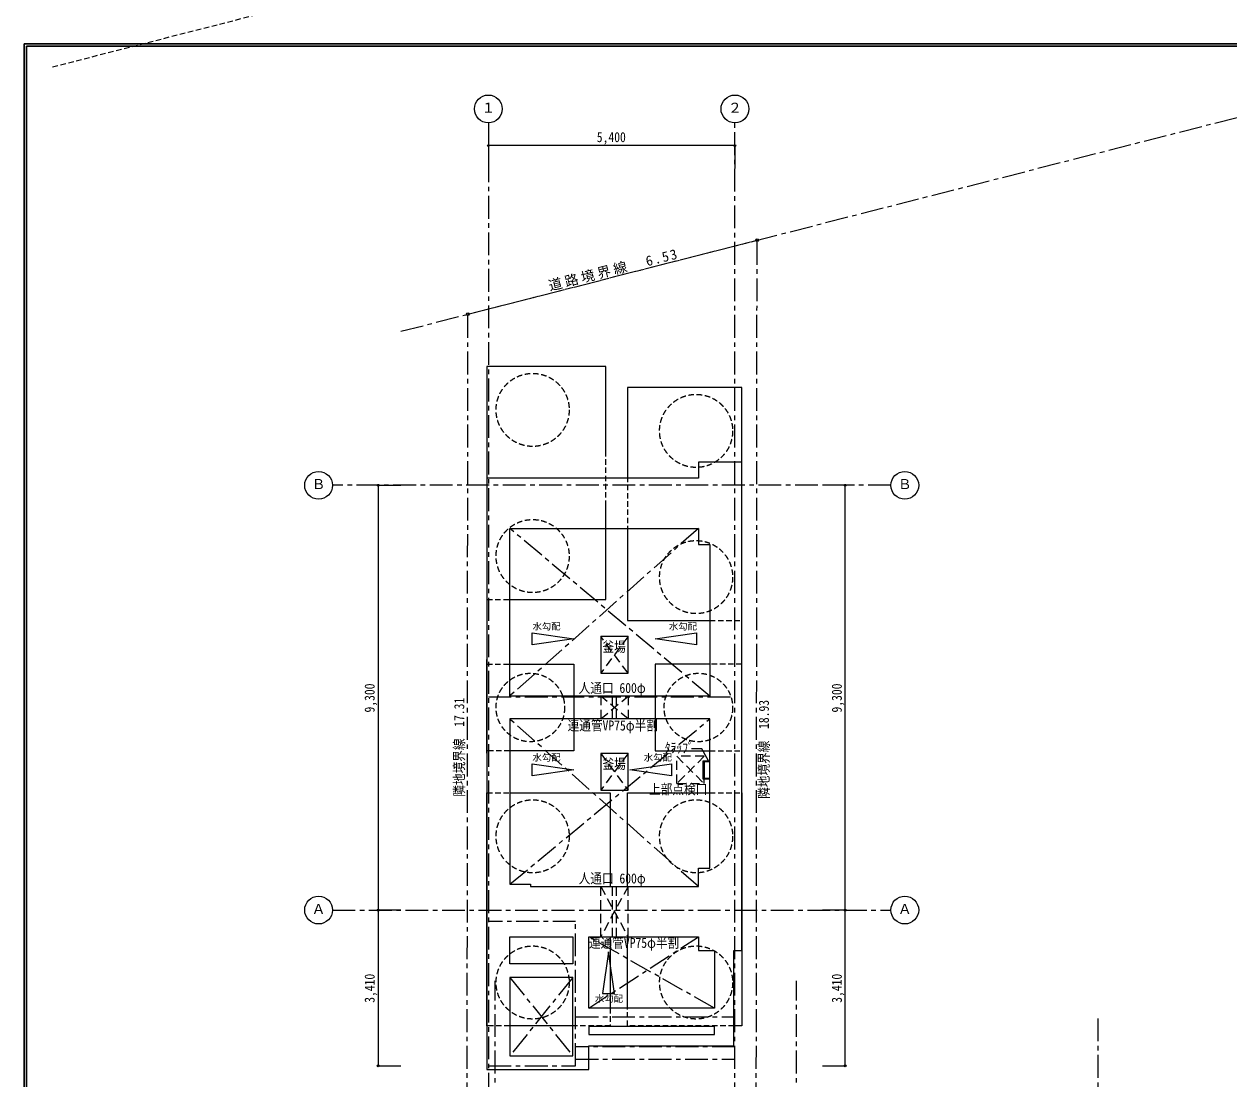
# Model space of a CAD drawing. Units: millimetres at full size; details may follow other scales. Extents: x -443943 to 462275, y -43546 to 79452.
# Drawn here: x -443943 to -417560, y -6386 to 16705 of the extents above; entities that cross this region are included whole.
import ezdxf
from ezdxf.enums import TextEntityAlignment as Align

# ---------------------------------------------------------------- set-up
doc = ezdxf.new("R2010")
doc.units = ezdxf.units.MM
doc.header["$LTSCALE"] = 100
doc.header["$PDMODE"] = 32
doc.header["$PDSIZE"] = 40
for name, pattern in [('CHAIN1', [8, 5, -1, 1, -1]), ('DASHED1', [1.8, 1.2, -0.6]), ('DASHED2', [3, 2, -1])]:
    doc.linetypes.add(name, pattern=pattern)
doc.layers.add('1-0_仕上', color=7, linetype='Continuous', lineweight=15)
doc.layers.add('4-1_通り芯', color=4, linetype='Continuous', lineweight=9)
doc.styles.add('ＭＳ ゴシック', font='')
doc.styles.get('ＭＳ ゴシック').set_extended_font_data('MS Gothic')

msp = doc.modelspace()

# ---------------------------------------------------------------- linework, layer by layer
at = {"layer": '1-0_仕上', "color": 4, "linetype": 'CHAIN1', "lineweight": 9}
for p, q in [((-433777, 14545), (-433777, -6963.1)), ((-428377, -6963.1), (-428377, 14545)), ((-434225.3, 10354.2), (-427892.3, 11974.1)), ((-427908.9, -6963.1), (-427892.3, 11974.1)), ((-434239.6, -6963.1), (-434225.3, 10354.2)), ((-424960.8, 6609.1), (-437191.2, 6609.1)), ((-428927, 1994.1), (-433307, 5664.1)), ((-429177, 5664.1), (-433307, 1994.1)), ((-433777, 1979.1), (-428377, 1979.1)), ((-433307, -2125.9), (-428927, 1494.1)), ((-429177, -2175.9), (-433307, 1494.1)), ((-437191.2, -2690.9), (-424960.8, -2690.9)), ((-431577, -4835.9), (-429177, -3275.9)), ((-428827, -4835.9), (-431577, -3275.9)), ((-433307, -4165.9), (-431927, -5880.9)), ((-431927, -4165.9), (-433307, -5880.9)), ((-431867, -5025.9), (-428377, -5025.9)), ((-428377, -5683.5), (-431867, -5683.5)), ((-431867, -5950.9), (-428377, -5950.9))]:
    msp.add_line(p, q, dxfattribs=at)
at = {"layer": '1-0_仕上'}
for p, q in [((-428377, 14045), (-428377, 13545)), ((-433807, 9209.1), (-433807, 4109.1)), ((-430727, 8749.1), (-430727, 6799.1)), ((-436191.2, 6609.1), (-435691.2, 6609.1)), ((-433807, 744.1), (-433807, 2794.1)), ((-433307, 2694.1), (-431907, 2694.1)), ((-428227, 744.1), (-428227, 2794.1)), ((-433806.8, -5225.9), (-433806.8, -125.9)), ((-430726.8, -125.9), (-428927, -125.9)), ((-430726.8, -2175.9), (-430726.8, -125.9)), ((-435691.2, -2690.9), (-436191.2, -2690.9)), ((-425960.8, -2690.9), (-426460.8, -2690.9)), ((-431106.8, -3275.9), (-431106.8, -4835.9)), ((-430726.8, -4835.9), (-430726.8, -3275.9)), ((-431927, -5225.9), (-433307, -5225.9))]:
    msp.add_line(p, q, dxfattribs=at)
at = {"layer": '1-0_仕上', "linetype": 'DASHED1'}
for p, q in [((-431207, 6159.1), (-431207, 7259.1)), ((-430727, 6799.1), (-430727, 5699.1)), ((-433807, 4109.1), (-433307, 4109.1)), ((-428927, 3649.1), (-428227, 3649.1)), ((-433807, 2694.1), (-433307, 2694.1)), ((-428227, 2694.1), (-428927, 2694.1)), ((-433307, 794.1), (-433807, 794.1)), ((-428927, 794.1), (-428227, 794.1)), ((-433806.8, -125.9), (-433307, -125.9)), ((-428927, -125.9), (-428227, -125.9)), ((-433307, -5225.9), (-433806.8, -5225.9))]:
    msp.add_line(p, q, dxfattribs=at)
at = {"layer": '1-0_仕上', "color": 2, "linetype": 'DASHED2'}
for p, q in [((-430717, 3297.4), (-431317, 2497.4)), ((-430717, 2497.4), (-431317, 3297.4)), ((-431317, 734.1), (-430717, -65.9)), ((-430717, 734.1), (-431317, -65.9))]:
    msp.add_line(p, q, dxfattribs=at)
at = {"layer": '1-0_仕上', "color": 4, "linetype": 'DASHED2', "lineweight": 9}
for p, q in [((-431067, 1994.1), (-431067, 1494.1)), ((-430967, 1494.1), (-430967, 1994.1)), ((-429050.8, 677.4), (-429650.8, 677.4)), ((-429650.8, 77.4), (-429050.8, 77.4)), ((-431067, -2175.9), (-431067, -3275.9)), ((-430967, -3275.9), (-430967, -2175.9))]:
    msp.add_line(p, q, dxfattribs=at)
at = {"layer": '1-0_仕上', "color": 2}
msp.add_line((-428927, 177.4), (-429069.3, 177.4), dxfattribs=at)
at = {"layer": '1-0_仕上'}
for points in [[(-428377, 14045), (-433777, 14045), (-433777, 13545)], [(-431207, 7259.1), (-431207, 9209.1), (-433807, 9209.1)], [(-428227, 3649.1), (-428227, 8749.1), (-430727, 8749.1)], [(-436191.2, 6609.1), (-436191.2, -6100.9), (-435691.2, -6100.9)], [(-426460.8, -6100.9), (-425960.8, -6100.9), (-425960.8, 6609.1), (-426460.8, 6609.1)], [(-433307, 4109.1), (-431207, 4109.1), (-431207, 6159.1)], [(-430727, 5699.1), (-430727, 3649.1), (-428927, 3649.1)], [(-431907, 2694.1), (-431907, 794.1), (-433307, 794.1)], [(-428927, 2694.1), (-430127, 2694.1), (-430127, 794.1), (-428927, 794.1)], [(-433307, -125.9), (-431106.8, -125.9), (-431106.8, -2175.9)], [(-428226.8, -125.9), (-428226.8, -5225.9), (-428398, -5225.9)]]:
    msp.add_lwpolyline(points, dxfattribs=at)
at = {"layer": '1-0_仕上', "color": 3, "lineweight": 20}
for points in [[(-433807, 6764.1), (-433807, -6180.9), (-431577, -6180.9), (-431577, -5665.9), (-428398, -5665.9), (-428398, -3575.9), (-428227, -3575.9), (-428227, 7114.1), (-429177, 7114.1), (-429177, 6764.1)], [(-428927, 1994.1), (-433307, 1994.1), (-433307, 5664.1), (-429177, 5664.1), (-429177, 5314.1), (-428927, 5314.1)], [(-433307, -2125.9), (-432857, -2125.9), (-432857, -2175.9), (-429177, -2175.9), (-429177, -1775.9), (-428927, -1775.9), (-428927, 1494.1), (-433307, 1494.1)], [(-433307, -3275.9), (-431927, -3275.9), (-431927, -3865.9), (-433307, -3865.9)], [(-433307, -4165.9), (-433307, -5880.9), (-431927, -5880.9), (-431927, -4165.9)], [(-431577, -5415.9), (-428827, -5415.9), (-428827, -5235.9), (-431577, -5235.9)]]:
    msp.add_lwpolyline(points, close=True, dxfattribs=at)
at = {"layer": '1-0_仕上', "color": 4, "lineweight": 9}
for points in [[(-431907, 3247.4), (-432815.3, 3115.8), (-432815.3, 3378.9)], [(-429218.8, 3115.8), (-430127, 3247.4), (-429218.8, 3378.9)], [(-431907, 377.4), (-432815.3, 245.8), (-432815.3, 508.9)], [(-430676.3, 377.4), (-429768, 508.9), (-429768, 245.8)], [(-431142.6, -3607.5), (-431274.1, -4515.7), (-431011.1, -4515.7)]]:
    msp.add_lwpolyline(points, close=True, dxfattribs=at)
at = {"layer": '1-0_仕上', "color": 2}
for points in [[(-430717, 3297.4), (-431317, 3297.4), (-431317, 2497.4), (-430717, 2497.4)], [(-431317, 734.1), (-431317, -65.9), (-430717, -65.9), (-430717, 734.1)]]:
    msp.add_lwpolyline(points, close=True, dxfattribs=at)
at = {"layer": '1-0_仕上', "color": 4, "linetype": 'DASHED2', "lineweight": 9}
for points in [[(-431317, 1994.1), (-431317, 1494.1), (-430717, 1994.1), (-430717, 1494.1)], [(-429650.8, 77.4), (-429650.8, 677.4), (-429050.8, 77.4), (-429050.8, 677.4)], [(-430717, -3275.9), (-430717, -2175.9), (-431317, -3275.9), (-431317, -2175.9)]]:
    msp.add_lwpolyline(points, close=True, dxfattribs=at)
at = {"layer": '1-0_仕上', "color": 2}
for points in [[(-428955.9, 577.4), (-429104.9, 836.4), (-429325.4, 836.8)], [(-429069.3, 177.4), (-429069.3, 577.4), (-428927, 577.4)], [(-428927, 555.4), (-429047.3, 555.4), (-429047.3, 199.4), (-428927, 199.4)]]:
    msp.add_lwpolyline(points, dxfattribs=at)
at = {"layer": '1-0_仕上', "color": 4, "linetype": 'CHAIN1', "lineweight": 9}
msp.add_lwpolyline([(-433777, -6100.9), (-431867, -6100.9), (-431867, -2940.9), (-433777, -2940.9)], dxfattribs=at)
at = {"layer": '1-0_仕上', "color": 3, "lineweight": 20}
for points in [[(-431577, -4835.9), (-431577, -3275.9), (-429177, -3275.9), (-429177, -3575.9), (-428839.5, -3575.9)], [(-428827, -3575.9), (-428827, -4835.9), (-431577, -4835.9)]]:
    msp.add_lwpolyline(points, dxfattribs=at)
at = {"layer": '1-0_仕上', "linetype": 'DASHED1'}
for points in [[(-431106.8, -4835.9), (-431106.8, -5225.9), (-431927, -5225.9)], [(-428398, -5225.9), (-430726.8, -5225.9), (-430726.8, -4835.9)]]:
    msp.add_lwpolyline(points, dxfattribs=at)
at = {"layer": '1-0_仕上'}
for centre in [(-433777, 14848.7), (-428377, 14848.7), (-437495, 6609.1), (-424657, 6609.1), (-437495, -2690.9), (-424657, -2690.9)]:
    msp.add_circle(centre, 303.8, dxfattribs=at)
at = {"layer": '1-0_仕上', "color": 4, "lineweight": 9}
for centre in [(-427892.3, 11974.1), (-434225.3, 10354.2)]:
    msp.add_circle(centre, 30, dxfattribs=at)
at = {"layer": '1-0_仕上', "linetype": 'DASHED1'}
for centre, radius in [((-432807, 8259.1), 800), ((-429227, 7799.1), 800), ((-432807, 5059.1), 800), ((-429227, 4599.1), 800), ((-432857, 1744.1), 750), ((-429177, 1744.1), 750), ((-432806.8, -1075.9), 800), ((-429226.8, -1075.9), 800), ((-432806.8, -4275.9), 800), ((-429226.8, -4275.9), 800)]:
    msp.add_circle(centre, radius, dxfattribs=at)
at = {"layer": '1-0_仕上'}
for p in [(-433777, 14045), (-428377, 14045), (-436191.2, 6609.1), (-425960.8, 6609.1), (-436191.2, -2690.9), (-425960.8, -2690.9), (-436191.2, -6100.9), (-425960.8, -6100.9)]:
    msp.add_point(p, dxfattribs=at)
at = {"layer": '4-1_通り芯', "linetype": 'DASHED1'}
msp.add_line((-443322.6, 15768.6), (-389625.1, 29503.9), dxfattribs=at)
at = {"layer": '4-1_通り芯', "linetype": 'CHAIN1'}
for p, q in [((-435691.2, 9979.2), (-401347.3, 18764)), ((-433629.5, -19068.1), (-433629.5, -4238.1)), ((-427029.5, -19068.1), (-427029.5, -4238.1)), ((-420429.5, -5062.1), (-420429.5, -19068.1))]:
    msp.add_line(p, q, dxfattribs=at)
at = {"layer": '4-1_通り芯', "color": 5, "lineweight": 30}
for p, q in [((-443943.2, 16273.1), (-388543.2, 16273.1)), ((-443943.2, -23080.8), (-443943.2, 16273.1)), ((-443893.2, 16223.1), (-388593.2, 16223.1)), ((-443893.2, -23030.8), (-443893.2, 16223.1))]:
    msp.add_line(p, q, dxfattribs=at)

# ---------------------------------------------------------------- texts
at = {"layer": '1-0_仕上', "style": 'ＭＳ ゴシック'}
for s, p in [('１', (-433927, 14698.7)), ('２', (-428527, 14698.7)), ('Ｂ', (-437645, 6459.1)), ('Ｂ', (-424807, 6459.1)), ('Ａ', (-437645, -2840.9)), ('Ａ', (-424807, -2840.9))]:
    msp.add_text(s, height=219.9, dxfattribs=at).set_placement(p, align=Align.BOTTOM_LEFT)
at = {"layer": '1-0_仕上', "style": 'ＭＳ ゴシック', "width": 0.85}
for s, p in [('5,400', (-431402, 14055)), ('釜場', (-431277, 2897.4)), ('人通口 600φ', (-431798.2, 1996.6)), ('連通管VP75φ半割', (-432040.5, 1174.7)), ('ﾀﾗｯﾌﾟ', (-429915.1, 686)), ('釜場', (-431277, 334.1)), ('上部点検口', (-430257, -219.6)), ('人通口 600φ', (-431798.2, -2173.4)), ('連通管VP75φ半割', (-431574, -3583.4))]:
    msp.add_text(s, height=219.9, dxfattribs=at).set_placement(p, align=Align.BOTTOM_LEFT)
at = {"layer": '1-0_仕上', "color": 4, "style": 'ＭＳ ゴシック'}
for p in [(-432810.8, 3402.7), (-429823.3, 3402.7), (-432810.8, 532.7), (-430372.6, 532.7), (-431442.6, -4747.1)]:
    msp.add_text('水勾配', height=146.6, dxfattribs=at).set_placement(p, align=Align.BOTTOM_LEFT)
at = {"layer": '1-0_仕上', "style": 'ＭＳ ゴシック', "width": 0.85}
for s, rotation, p in [('9,300', 90, (-436201.2, 1634.1)), ('9,300', 90, (-425970.8, 1634.1)), ('隣地境界線\u300017.31', 89.953, (-434240.9, -208.4)), ('隣地境界線\u300018.93', 89.95, (-427569.8, -255.7)), ('3,410', 90, (-436201.2, -4720.9)), ('3,410', 90, (-425970.8, -4720.9))]:
    msp.add_text(s, height=219.9, rotation=rotation, dxfattribs=at).set_placement(p, align=Align.BOTTOM_LEFT)
at = {"layer": '1-0_仕上', "insert": (-432422.6, 10841.6), "char_height": 219.9, "attachment_point": 7, "rotation": 14.135, "style": 'ＭＳ ゴシック'}
msp.add_mtext('\\T1.22;道路境界線\u30006.53', dxfattribs=at)

doc.saveas('drawing.dxf')
